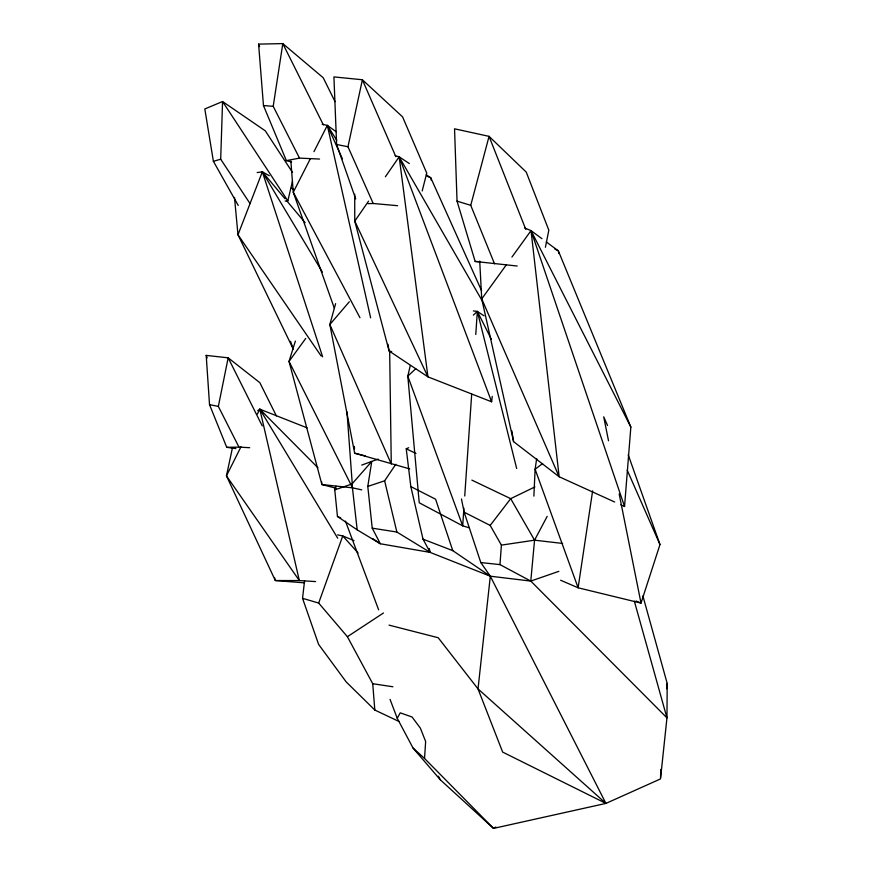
<?xml version="1.0" encoding="UTF-8"?>
<svg xmlns="http://www.w3.org/2000/svg" width="872" height="872" viewBox="0 0 872 872"><rect width="100%" height="100%" fill="white"/><g stroke="black" fill="none" stroke-linecap="round" stroke-linejoin="round"><path stroke-width="1.31" d="M642.904 595.968L667.189 683.408L666.96 717.874L660.496 778.925L605.931 803.406L493.508 828.4L440.273 779.753L413.023 748.013L397.229 718.266L390.046 699.366M250.057 203.59L220.692 159.216L222.567 101.534L204.811 108.956L213.389 161.298L238.241 205.443M660.54 777.562L660.802 769.409M533.882 496.124L535.114 469.267L536.683 458.596M495.841 827.016L493.508 828.4L424.533 758.455L425.645 741.483L420.369 728.153L412.096 717.024L400.237 712.838L397.229 718.266M463.904 508.202L462.694 525.849L469.169 527.767M464.732 495.994L471.687 394.209M475.763 334.499L477.344 311.424L473.376 310.933M634.358 601.211L666.96 717.874L530.786 581.079L499.972 564.609L501.4 545.109L490.184 525.424L464.133 512.191L461.452 498.991M620.853 504.823L624.548 506.501L630.848 427.084L558.342 250.853L546.319 241.947M429.275 548.477L430.179 552.412L380.312 543.757L357.193 529.849L337.453 516.464L334.761 489.89L351.994 483.971L371.777 461.419L367.788 486.413L372.235 528.17L396.858 532.029L430.179 552.412L490.315 576.207L530.786 581.079L534.558 540.182L547.191 516.366M666.633 688.738L667.189 683.408M399.267 721.602L374.829 710.048L346.184 681.915L318.585 644.354L302.54 598.323L304.579 580.741M354.708 194.249L354.773 221.117L389.097 350.991L427.956 376.868L491.612 401.785L492.255 396.389M592.633 490.86L578.114 587.793L641.018 603.097L659.984 544.564L628.189 454.726M319.544 159.053L299.499 158.115L273.209 106.34L282.8 43.6L258.592 44.123L263.464 105.534L286.365 160.622L291.521 161.996M545.403 247.299L548.826 230.186L526.241 172.111L489.061 136.359L454.541 128.816L457.048 201.138L475.164 261.458L517.194 266.025M249.686 447.696L238.961 447.107L218.349 406.407L228.17 357.825L206.206 355.395L209.52 404.641L226.731 447.325L235.865 448.59M232.41 448.001L226.448 475.85L275.312 580.534L304.502 582.856M397.621 205.694L373.216 203.492L347.972 146.758L362.381 79.755L333.922 76.91L336.614 144.48L355.711 198.936M410.265 365.586L407.802 376.137L419.236 502.773L462.694 525.849L407.802 376.137L415.759 368.747M285.133 201.083L287.836 200.887L292.48 181.289M422.19 190.957L426.735 173.103L402.57 116.859L362.381 79.755L395.844 156.666M494.533 263.813L470.738 205.345L489.061 136.359L525.794 229.391M335.622 303.63L329.845 324.515L354.664 453.2L409.677 468.896M295.39 341.072L289.014 361.411L321.899 484.549L336.265 488.287M334.761 489.89L335.971 486.249M374.829 710.048L372.726 683.724L347.394 636.713L318.672 603.053L342.74 535.931L353.999 540.596M241.01 446.758L226.448 475.85L299.336 580.567L315.61 581.58M257.393 414.037L259.823 409.186L307.097 427.847M310.301 158.824L293.265 192.254L334.39 308.405M313.942 151.663L327.327 125.405L336.178 131.716M367.788 486.413L384.628 480.81L395.812 464.253M368.551 201.16L354.773 221.117L427.956 376.868L399.158 156.818L395.223 155.739M385.38 176.776L399.158 156.818L409.328 163.565M506.381 264.761L481.726 298.9L513.575 441.624L559.159 476.755L614.684 502.01M511.94 257.055L531.037 230.622L541.959 238.71M305.712 338.434L289.014 361.411L352.55 487.84L361.771 489.868M490.184 525.424L510.698 498.664L534.918 486.914M349.323 301.756L329.845 324.515L391.277 464.024L389.653 351.307M473.365 315.119L477.344 311.424L484.004 315.817M542.613 463.533L535.114 469.267L578.114 587.793L560.609 580.24M257.676 410.734L259.823 409.186L317.942 467.784M347.394 636.713L383.484 612.983M430.179 552.412L423.029 539.179L410.821 486.587L406.243 448.808L408.674 447.707M361.727 465.092L378.154 459.086M530.786 581.079L558.854 571.334M213.389 161.298L220.692 159.216M286.365 160.622L299.499 158.115M501.4 545.109L534.558 540.182L562.614 543.441M257.164 172.569L262.352 171.828L269.306 175.73M367.973 203.656L373.216 203.492M226.731 447.325L238.961 447.107M475.164 261.458L480.265 261.753M263.464 105.534L273.209 106.34M352.55 487.84L321.899 484.549L321.648 481.845M464.133 512.191L480.81 562.56L499.972 564.609M372.726 683.724L392.912 686.765M336.614 144.48L347.972 146.758M209.52 404.641L218.349 406.407M337.584 534.874L342.74 535.931L358.109 552.979M322.182 124.227L327.327 125.405L336.81 140.316M391.692 351.601L389.097 350.991L387.975 344.287M354.664 453.2L365.183 455.849M389.032 625.126L438.213 637.737L478.02 688.902L605.931 803.406L490.315 576.207L480.81 562.56M302.54 598.323L318.672 603.053M457.048 201.138L470.738 205.345M423.029 539.179L452.786 550.646L490.315 576.207L478.02 688.902L502.664 752.1L605.931 803.406M524.737 228.017L531.037 230.622L630.848 427.084M636.069 601.004L641.018 603.097L619.174 493.988M427.106 176.199L430.79 177.812L481.606 290.757M337.453 516.464L340.68 517.913M406.243 448.808L415.966 453.44M471.861 480.123L510.698 498.664L534.558 540.182M410.821 486.587L435.586 499.209L452.786 550.646M554.745 248.967L558.342 250.853L558.821 253.523M291.313 188.08L293.635 189.377M426.277 174.814L430.79 177.812L431.389 180.46M372.584 538.525L380.312 543.757L372.235 528.17M413.023 748.013L424.533 758.455M285.057 198.805L262.352 171.828L237.98 234.764L293.232 349.051L290.54 341.355M286.801 200.887L305.135 222.676M321.168 356.027L237.98 234.764L234.492 197.41M287.836 200.887L222.567 101.534L265.295 130.833L292.545 172.503M337.715 538.209L259.823 409.186L299.336 580.567L275.312 580.534L274.669 577.907M322.357 272.064L262.352 171.828L322.629 356.812M482.434 301.2L399.158 156.818L491.612 401.785M359.973 317.713L293.265 192.254L290.856 161.048M438.365 776.156L440.273 779.753M491.416 339.382L477.344 311.424L516.682 468.515M262.265 425.928L228.17 357.825L259.856 382.699L276.38 415.9M323.37 124.881L282.8 43.6L323.24 77.772L335.044 101.664M342.391 158.802L327.327 125.405L370.633 317.855M607.544 425.503L603.718 416.816L608.514 440.763M627.208 470.15L659.984 544.564M258.592 44.123L259.594 46.641M206.206 355.395L207.176 357.945M345.454 521.129L378.644 609.855M624.548 506.501L531.037 230.622L559.159 476.755L481.726 298.9L479.709 261.033M384.628 480.81L396.858 532.029M511.886 430.899L513.575 441.624M351.994 483.971L357.193 529.849M346.969 411.769L352.255 483.764M354.37 446.41L354.49 449.124"/></g></svg>
